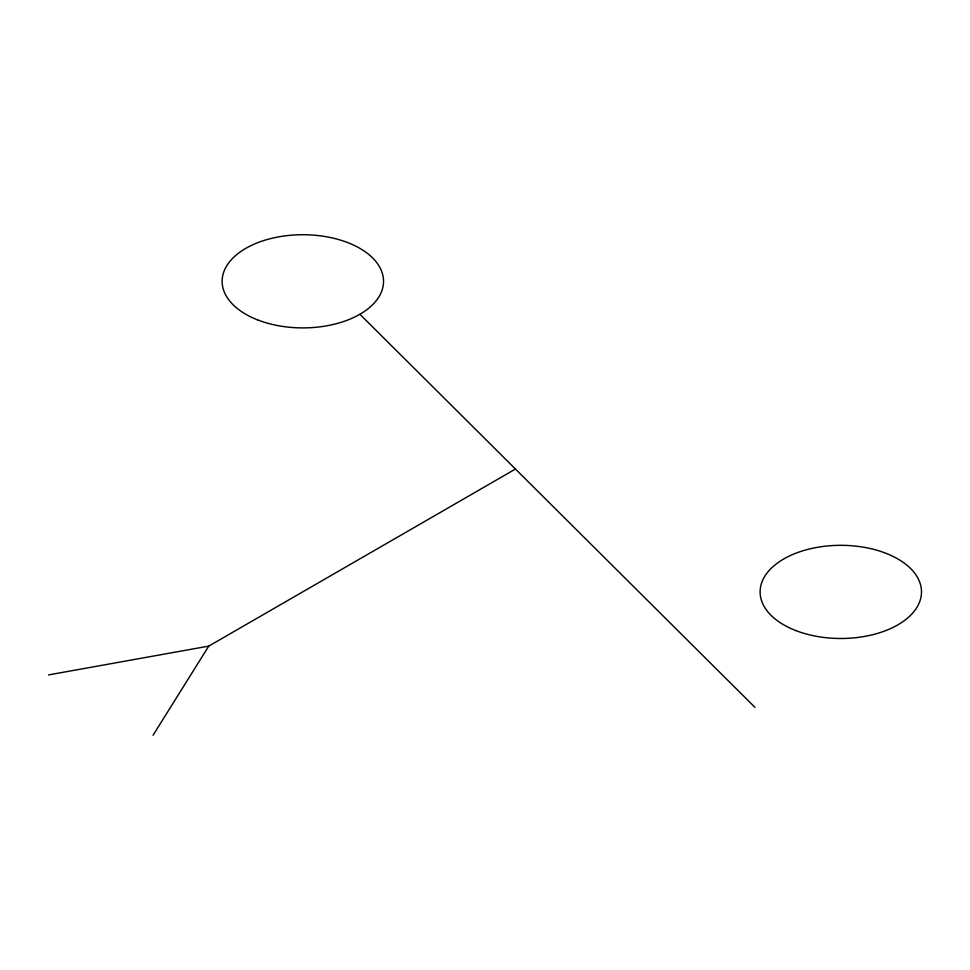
<?xml version="1.0" encoding="UTF-8"?>
<svg xmlns="http://www.w3.org/2000/svg" width="970" height="970" viewBox="0 0 970 970"><rect width="100%" height="100%" fill="white"/><g stroke="black" fill="none" stroke-linecap="round" stroke-linejoin="round"><path stroke-width="1.45" d="M153.042 735.272L208.756 646.117L515.47 469.043M48.5 674.914L208.756 646.117M359.894 314.256L754.963 707.348M795.582 630.488A80.692 46.584 0 0 0 921.294 595.228A80.692 46.584 0 0 0 805.549 550.002A80.692 46.584 0 0 0 795.582 630.488M257.608 319.894A80.692 46.584 0 0 0 383.332 284.634A80.692 46.584 0 0 0 267.587 239.408A80.692 46.584 0 0 0 257.608 319.894"/></g></svg>
